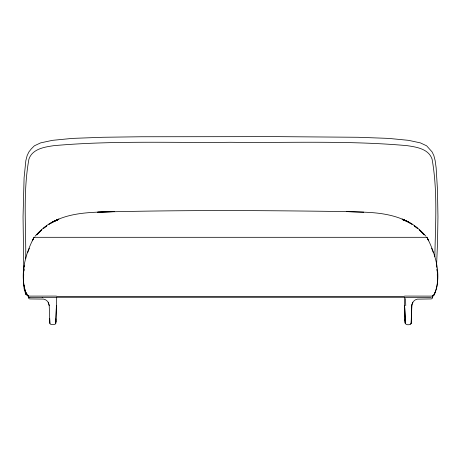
<?xml version="1.0" encoding="UTF-8"?>
<svg xmlns="http://www.w3.org/2000/svg" width="461" height="461" viewBox="0 0 461 461"><rect width="100%" height="100%" fill="white"/><g stroke="black" fill="none" stroke-linecap="round" stroke-linejoin="round"><path stroke-width="0.69" d="M404.556 296.089L432.591 296.112L433.68 295.587C442.445 277.378 436.025 255.152 427.318 237.991L428.638 240.832L427.762 239.011M437.575 282.726L437.282 270.941M55.827 322.13L56.715 297.558L30.092 297.495M49.65 318.626L49.823 323.173L50.209 324.008L50.992 324.365L54.629 324.365L55.412 324.008L55.798 323.236L55.937 318.937M55.839 321.824L55.873 320.856M55.798 323.236L56.403 305.701M411.345 319.559L411.869 304.888M411.293 321.075L411.327 320.118M411.287 321.277L411.241 322.521M434.838 256.789C435.426 224.276 437.806 191.194 432.061 159.045C428.5 148.811 416.439 147.03 407.144 145.659C348.441 140.403 289.364 142.985 230.5 142.282C171.636 142.985 112.559 140.403 53.856 145.659C44.561 147.03 32.501 148.811 28.939 159.045C22.946 191.874 26.041 225.619 25.741 258.828M411.229 322.74L411.206 323.173M436.504 267.167L437.541 241.99L437.95 216.82L437.483 189.984L436.135 167.798L435.149 160.589L433.836 155.524L432.061 151.865L426.615 145.803L420.374 142.881L408.532 140.34L388.606 138.392L358.105 137.274L276.404 136.635L141.216 136.761L102.895 137.274L72.394 138.392L52.468 140.34L40.626 142.881L34.385 145.803L31.302 148.874L28.939 151.865L27.164 155.524L25.851 160.589L24.087 177.877L23.05 216.82L23.805 270.693M33.238 239.011L32.328 240.832L33.688 237.991C25.078 254.645 19.379 275.545 26.312 293.651M23.713 270.941L23.425 282.726M23.742 274.439C23.384 280.167 23.28 286.177 25.539 291.565M56.732 297.362L56.363 297.495M23.966 270.941L24.22 268.965M24.473 266.988L24.64 265.669M431.784 297.495L432.533 297.529L432.499 298.1L431.438 298.924L417.291 299.137L415.131 299.967L413.361 301.5L412.382 303.24L411.771 305.701L411.12 323.541M411.921 304.64L412.872 302.22M28.599 296.089L28.473 297.443L29.245 297.495M27.752 252.403L29.377 248.22M435.461 291.565C437.72 286.177 437.616 280.167 437.259 274.439M435.247 292.113L433.496 295.587L432.43 296.089M411.079 323.541C410.06 325.212 405.922 325.299 405.236 323.236L404.332 297.529L430.937 297.495M435.432 292.113L433.663 295.587L432.366 296.112L433.496 295.587M410.953 323.801L410.601 324.175M35.03 236.268C41.536 228.961 49.321 222.484 58.697 219.292L52.669 221.827M41.519 230.045L36.799 234.88L41.548 230.045M43.461 228.379L46.647 225.878L43.484 228.379M26.974 293.87L25.758 294.343L24.087 288.73L24.03 285.255M58.818 219.113L48.964 224.225L53.488 221.557C72.262 211.818 94.004 212.308 114.564 211.605L97.611 212.152C180.556 209.922 263.565 210.389 346.528 211.593M53.488 221.557L58.789 219.159L53.124 221.643M26.116 294.227L25.758 294.343L28.161 295.415M33.745 237.306L427.255 237.306M427.261 237.306L426.679 237.311M404.274 297.166L56.726 297.166M432.366 297.495L432.556 296.152M56.432 296.089L28.409 296.112L26.761 294.786L28.421 296.112M56.755 296.769L404.245 296.769M42.176 297.495L42.568 297.495M404.666 297.495L404.297 297.362M29.418 297.501L29.844 297.495M28.663 297.495L28.651 298.359L29.59 298.924L43.49 299.085L45.702 299.857L47.535 301.333L48.561 303.027L49.2 305.418L49.909 323.541M34.321 237.311L33.734 237.306M363.308 212.152C378.418 212.654 393.89 214.549 407.512 221.557L412.042 224.207L402.182 219.113M408.331 221.827L402.303 219.292C411.679 222.467 419.464 228.967 425.97 236.268M407.876 221.643L402.211 219.159L407.512 221.557M402.897 219.885L404.821 220.727M27.504 295.587L28.634 296.112L27.464 295.587L28.536 296.112L26.951 294.786M417.539 228.379L414.353 225.878L417.516 228.379M419.452 230.045L424.201 234.88L419.481 230.045M48.198 302.214L49.258 305.701M25.568 292.113L26.335 293.651M25.753 292.113L26.502 293.651M431.623 248.22L433.248 252.403M436.36 265.669L436.527 266.988M436.78 268.965L437.034 270.941M405.167 321.075L404.625 305.701L405.231 323.069M405.231 323.126L405.092 318.937L405.236 323.236M405.519 298.595L405.755 305.701M56.726 220.191L52.26 222.133L58.138 219.609L56.726 220.191M363.389 212.152L346.436 211.605L363.389 212.152"/></g></svg>
